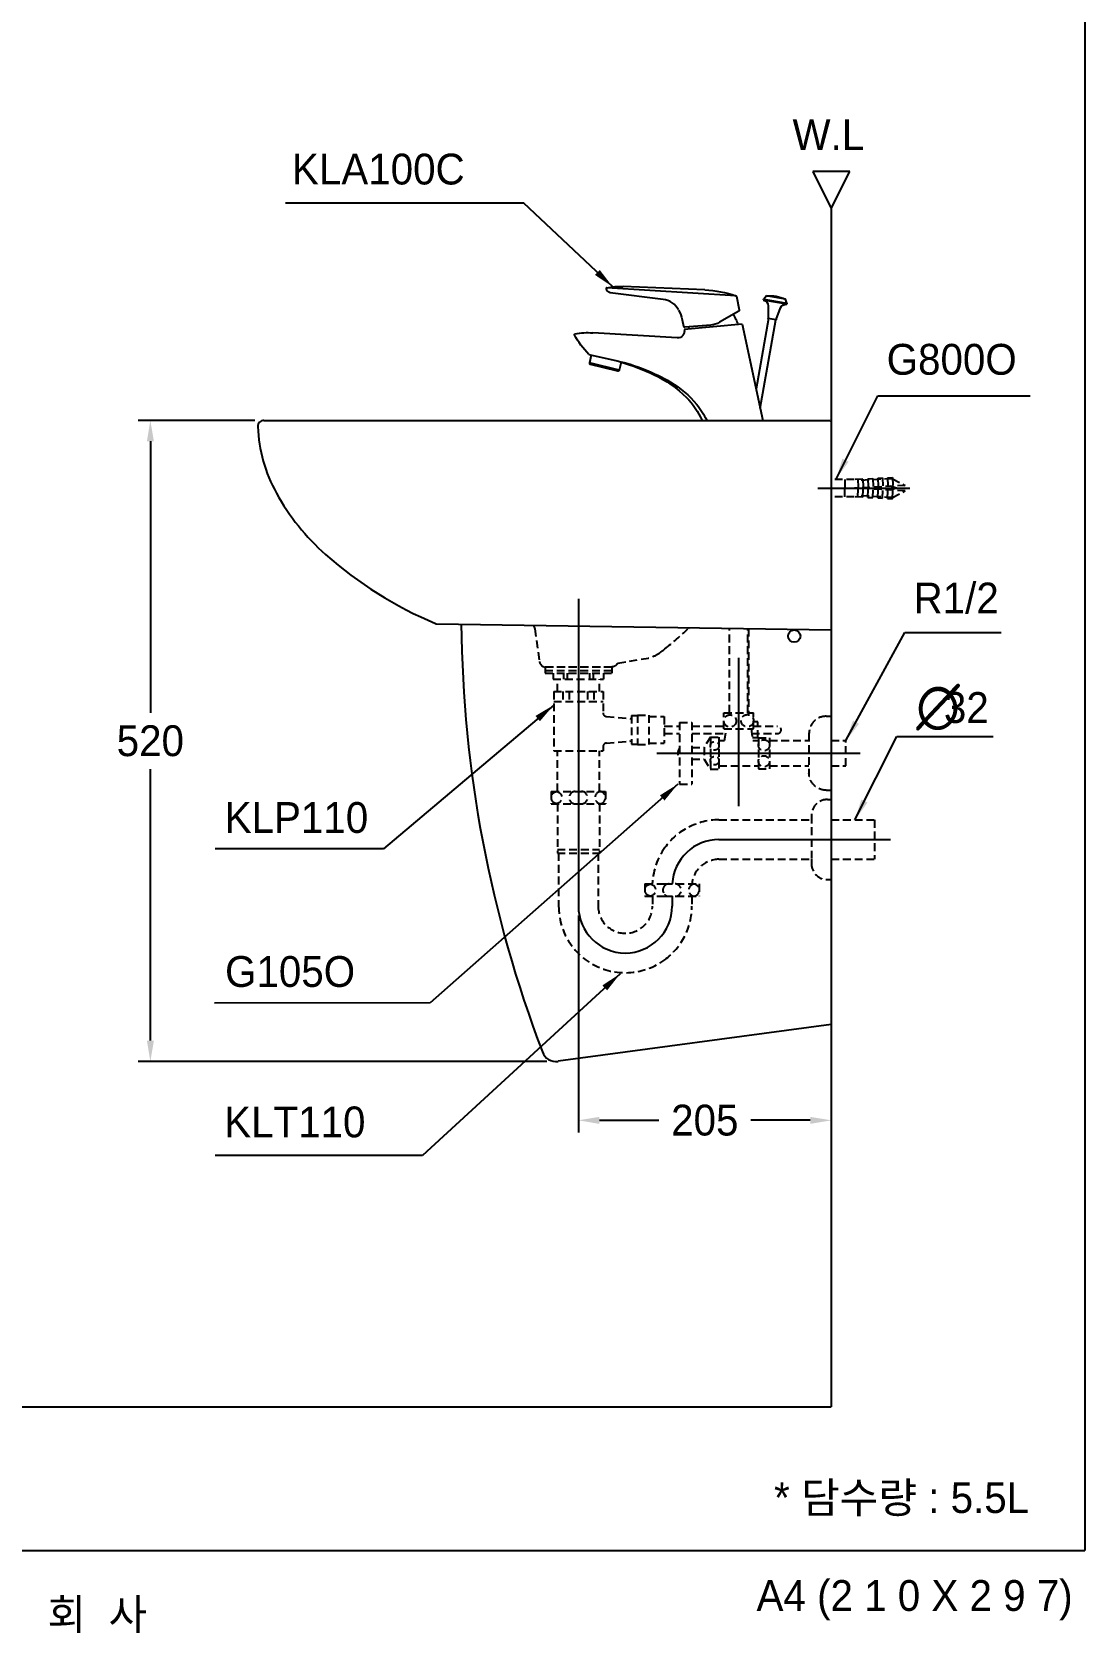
# Model space of a CAD drawing. Header units: millimetres. Extents: x 0 to 5799, y -67 to 2530.
# Drawn here: x 4945 to 5799, y -67 to 1232 of the extents above; entities that cross this region are included whole.
import ezdxf
from ezdxf.enums import TextEntityAlignment as Align
from ezdxf.lldxf.tags import DXFTag

# ---------------------------------------------------------------- set-up
doc = ezdxf.new("R2010")
doc.units = ezdxf.units.MM
doc.linetypes.add('DASHED2', pattern=[9.525, 6.35, -3.175])
for name, color, linetype in [('TEXT', 7, 'Continuous'), ('내부선 및 부속', 4, 'Continuous'), ('도각라인', 7, 'Continuous'), ('외형선', 3, 'Continuous'), ('점선', 6, 'DASHED2'), ('중심선', 1, 'DASHED'), ('치수선', 7, 'Continuous')]:
    doc.layers.add(name, color=color, linetype=linetype)
doc.styles.add('____', font='')
doc.styles.add('타이틀', font='H2GTRM.TTF', dxfattribs={"height": 25})
doc.styles.get('____').set_extended_font_data('굴림')
tags = doc.linetypes.add('DASHDOT', pattern=[70, 31, -13, 13, -13]).pattern_tags.tags
tags[10:11] = [DXFTag(74, 4), DXFTag(75, 0), DXFTag(340, '0'), DXFTag(46, 0.0), DXFTag(50, 0.0), DXFTag(44, 0.0), DXFTag(45, 0.0)]
tags[8:9] = [DXFTag(74, 4), DXFTag(75, 0), DXFTag(340, '0'), DXFTag(46, 0.0), DXFTag(50, 0.0), DXFTag(44, 0.0), DXFTag(45, 0.0)]
tags[6:7] = [DXFTag(74, 4), DXFTag(75, 0), DXFTag(340, '0'), DXFTag(46, 0.0), DXFTag(50, 0.0), DXFTag(44, 0.0), DXFTag(45, 0.0)]
tags[4:5] = [DXFTag(74, 4), DXFTag(75, 0), DXFTag(340, '0'), DXFTag(46, 0.0), DXFTag(50, 0.0), DXFTag(44, 0.0), DXFTag(45, 0.0)]
tags = doc.linetypes.add('DASHED', pattern=[25.72, 12.86, -12.86]).pattern_tags.tags
tags[6:7] = [DXFTag(74, 4), DXFTag(75, 0), DXFTag(340, '0'), DXFTag(46, 0.0), DXFTag(50, 0.0), DXFTag(44, 0.0), DXFTag(45, 0.0)]
tags[4:5] = [DXFTag(74, 4), DXFTag(75, 0), DXFTag(340, '0'), DXFTag(46, 0.0), DXFTag(50, 0.0), DXFTag(44, 0.0), DXFTag(45, 0.0)]
doc.dimstyles.new('MSADIM', dxfattribs={"dimtxt": 33, "dimasz": 17, "dimexe": 10, "dimexo": 7.5, "dimgap": 10, "dimtad": 0, "dimtih": 1, "dimtoh": 1, "dimdec": 0, "dimzin": 1, "dimdsep": 46, "dimtxsty": '____', "dimcen": 11.25, "dimadec": 0, "dimazin": 0, "dimtfac": 1, "dimtdec": 0, "dimtix": 1, "dimtmove": 0, "dimatfit": 3, "dimfxl": 0, "dimtolj": 1, "dimtzin": 1, "dimarcsym": 0})

# ---------------------------------------------------------------- blocks, each defined once
blk = doc.blocks.new('*D37')
at = {"layer": '치수선', "color": 0, "linetype": 'Continuous', "lineweight": -2}
for p, q in [((5388.2, 515.1), (5388.2, 338.9)), ((5593.2, 356.5), (5593.2, 338.9)), ((5405.2, 348.9), (5453.4, 348.9)), ((5576.2, 348.9), (5528.1, 348.9))]:
    blk.add_line(p, q, dxfattribs=at)
at = {"layer": '치수선', "color": 0, "linetype": 'Continuous'}
for points in [[(5405.2, 351.7), (5405.2, 346), (5388.2, 348.9)], [(5576.2, 351.7), (5576.2, 346), (5593.2, 348.9)]]:
    blk.add_solid(points, dxfattribs=at)
at = {"layer": '치수선', "color": 0, "linetype": 'Continuous', "insert": (5490.7, 348.9), "char_height": 25, "attachment_point": 5, "style": '____'}
blk.add_mtext('\\A1;205', dxfattribs=at)
blk = doc.blocks.new('*D38')
at = {"layer": '치수선', "color": 0, "linetype": 'Continuous', "lineweight": -2}
for p, q in [((5125.7, 916.6), (5031.1, 916.6)), ((5041.1, 899.6), (5041.1, 679.5)), ((5041.1, 413.6), (5041.1, 633.8)), ((5362.7, 396.6), (5031.1, 396.6))]:
    blk.add_line(p, q, dxfattribs=at)
at = {"layer": '치수선', "color": 0, "linetype": 'Continuous'}
for points in [[(5038.3, 899.6), (5044, 899.6), (5041.1, 916.6)], [(5038.3, 413.6), (5044, 413.6), (5041.1, 396.6)]]:
    blk.add_solid(points, dxfattribs=at)
at = {"layer": '치수선', "color": 0, "linetype": 'Continuous', "insert": (5041.1, 656.6), "char_height": 25, "attachment_point": 5, "style": '____'}
blk.add_mtext('\\A1;520', dxfattribs=at)

msp = doc.modelspace()

# ---------------------------------------------------------------- linework, layer by layer
at = {"layer": '내부선 및 부속', "linetype": 'Continuous'}
for p, q in [((5410.8, 1023.6), (5411, 1022.6)), ((5410.8, 1023.5), (5411, 1022.6)), ((5515.8, 1017.7), (5411.3, 1024.1)), ((5456.9, 1014.6), (5413.9, 1020)), ((5490.7, 1022.4), (5424.5, 1025.2)), ((5516.3, 1017.3), (5518.6, 1006.3)), ((5538.4, 1014), (5538.6, 1015)), ((5557.1, 1010.7), (5538.4, 1014)), ((5540.7, 1017.5), (5538.6, 1015)), ((5538.6, 1015), (5557.3, 1011.7)), ((5556.1, 1014.8), (5540.7, 1017.5)), ((5557.3, 1011.7), (5556.1, 1014.8)), ((5518.2, 1005.2), (5502.6, 996.1)), ((5542.1, 1009.6), (5542.1, 999.5)), ((5548.7, 998.4), (5552.1, 1007.8)), ((5557.3, 1011.7), (5557.1, 1010.7)), ((5468.4, 983.4), (5399.8, 987.6)), ((5472.4, 998.1), (5473.5, 992.9)), ((5521.1, 994.6), (5474, 990.4)), ((5495.5, 993.9), (5474.5, 992.1)), ((5477.8, 992.4), (5477.6, 990.8)), ((5521.1, 994.6), (5537.7, 916.6)), ((5542.4, 999.1), (5532.3, 942.1)), ((5535.6, 926.4), (5548.3, 998)), ((5542.1, 999.5), (5548.7, 998.4)), ((5548.3, 998), (5542.4, 999.1)), ((5396.7, 970), (5419.7, 964.8)), ((5398.6, 969.6), (5397.1, 963.2)), ((5421.4, 957.4), (5397.1, 963.2)), ((5420.2, 956.6), (5397.9, 962)), ((5422.9, 963.7), (5421.4, 957.4))]:
    msp.add_line(p, q, dxfattribs=at)
at = {"layer": '내부선 및 부속', "linetype": 'Continuous', "flags": 128}
for points in [[(5413.9, 1020, -0.169046), (5411, 1022.6)], [(5411.1, 1024.1, -0.060898), (5424.5, 1025.2)], [(5490.7, 1022.4, -0.071682), (5516, 1017.7)], [(5515.8, 1017.7, -0.337043), (5516.3, 1017.3)], [(5538.4, 1014, -0.361169), (5542.1, 1009.6)], [(5540.7, 1017.5, -0.142794), (5556.1, 1014.8)], [(5469.5, 1006.1, -0.070886), (5472.4, 998.1)], [(5513.7, 1002.6, -0.082698), (5517.5, 994.2)], [(5518.6, 1006.3, -0.323464), (5518.2, 1005.2)], [(5552.1, 1007.8, -0.361169), (5557.1, 1010.7)], [(5385.3, 986.7, -0.046958), (5392.7, 987.7)], [(5392.7, 987.7, -0.025335), (5399.8, 987.6)], [(5474, 990.4, -0.51857), (5468.4, 983.4)], [(5474.5, 992.1, -0.378336), (5473.5, 992.9)], [(5502.6, 996.1, -0.111261), (5495.5, 993.9)], [(5542.4, 999.1, -0.337834), (5542.1, 999.5)], [(5548.7, 998.4, -0.337834), (5548.2, 998)], [(5385, 986, -0.495636), (5385.3, 986.7)], [(5396.7, 970, -0.069061), (5385, 986)], [(5419.7, 964.8, -0.07809), (5462.9, 947.6)], [(5422.9, 963.7, -0.040931), (5449.7, 953.6)], [(5421.4, 957.4, -0.414214), (5420.2, 956.6)], [(5449.7, 953.6, -0.084528), (5475.8, 935.2)], [(5462.9, 947.6, -0.085415), (5484.1, 929.6)], [(5475.8, 935.2, -0.094585), (5488.5, 916.6, -0.094585)], [(5484.1, 929.6, -0.066081), (5492.3, 916.6, -0.066081)], [(5477.8, 748.5, -0.059458), (5477.1, 747.5)]]:
    msp.add_lwpolyline(points, format="xyb", dxfattribs=at)
at = {"layer": '내부선 및 부속', "linetype": 'Continuous'}
for centre, radius, start, end in [((5411.2, 1023.6), 0.5, 86.4858, 191.9893), ((5454.9, 998.3), 16.5, 28.2146, 82.9494), ((5398.1, 962.9), 1, 166.6114, 256.6114)]:
    msp.add_arc(centre, radius, start, end, dxfattribs=at)
at = {"layer": '도각라인', "color": 7}
for p in [(5799, 2530), (3999, 0)]:
    msp.add_line(p, (5799, 0), dxfattribs=at)
at = {"layer": '외형선', "linetype": 'Continuous'}
for p, q in [((5608.2, 1118.5), (5578.2, 1118.5)), ((5578.2, 1118.5), (5593.2, 1088.5)), ((5593.2, 1088.5), (5608.2, 1118.5)), ((5593.2, 1088.5), (5593.2, 116.6)), ((5133.2, 916.6), (5591.2, 916.6)), ((5273.2, 751.6), (5593.2, 746.6)), ((5593.2, 426.6), (5371.8, 396.8)), ((4123.3, 116.6), (5593.2, 116.6))]:
    msp.add_line(p, q, dxfattribs=at)
at = {"layer": '외형선', "linetype": 'Continuous', "flags": 128}
msp.add_lwpolyline([(5591.2, 916.6, -0.414214), (5593.2, 914.6)], format="xyb", dxfattribs=at)
at = {"layer": '외형선', "linetype": 'Continuous'}
msp.add_circle((5563.2, 741.6), 5, dxfattribs=at)
for centre, radius, start, end in [((5133.2, 911.6), 5, 90, 182.1108), ((5248.2, 915.9), 120, 182.1108, 209.1013), ((5309.3, 949.9), 190, 209.1013, 228.4095), ((5395.6, 1047.2), 320, 228.4095, 247.3661), ((5273.2, 753.6), 2, 247.3661, 270), ((6293.2, 761.2), 1000, 180.5478, 200.9065), ((5370.2, 408.6), 12, 200.9065, 277.6894)]:
    msp.add_arc(centre, radius, start, end, dxfattribs=at)
at = {"layer": '점선'}
for p, q in [((5638.8, 870.1), (5642.8, 870.3)), ((5638.8, 870.1), (5639.2, 863.1)), ((5642.8, 870.3), (5643.2, 863.3)), ((5611.9, 868.6), (5593.2, 868.6)), ((5604.2, 868.6), (5604.2, 861.6)), ((5604.2, 854.6), (5604.2, 861.6)), ((5618.9, 869), (5611.9, 868.6)), ((5653.2, 863.8), (5612.1, 861.6)), ((5653.2, 859.5), (5612.1, 861.6)), ((5642.9, 869.3), (5614.9, 867.8)), ((5614.9, 868.8), (5615.2, 861.8)), ((5614.9, 854.5), (5615.2, 861.5)), ((5618.9, 869), (5619.2, 862)), ((5618.9, 854.3), (5619.2, 861.3)), ((5622.9, 869.2), (5626.9, 869.4)), ((5622.9, 869.2), (5623.2, 862.2)), ((5622.9, 854.1), (5623.2, 861.1)), ((5626.9, 869.4), (5627.2, 862.4)), ((5626.9, 853.9), (5627.2, 860.9)), ((5630.9, 869.6), (5634.8, 869.9)), ((5630.9, 869.6), (5631.2, 862.7)), ((5630.9, 853.7), (5631.2, 860.6)), ((5634.8, 869.9), (5635.2, 862.9)), ((5634.8, 853.4), (5635.2, 860.4)), ((5638.8, 853.2), (5639.2, 860.2)), ((5646.2, 861.6), (5641.2, 863.2)), ((5646.2, 861.6), (5641.2, 860.1)), ((5642.8, 853), (5643.2, 860)), ((5642.9, 869.3), (5653.2, 863.8)), ((5642.9, 854), (5653.2, 859.5)), ((5611.9, 854.6), (5593.2, 854.6)), ((5618.9, 854.3), (5611.9, 854.6)), ((5642.9, 854), (5614.9, 855.5)), ((5622.9, 854.1), (5626.9, 853.9)), ((5630.9, 853.7), (5634.8, 853.4)), ((5638.8, 853.2), (5642.8, 853)), ((5352.8, 747.5), (5356.6, 720.9)), ((5510.7, 679.4), (5510.7, 747.9)), ((5525.7, 679.4), (5525.7, 747.7)), ((5526.2, 747.7), (5526.2, 679.4)), ((5361.2, 716.6), (5415.2, 716.6)), ((5361.2, 716.6), (5361.2, 711.6)), ((5361.6, 716.6), (5415.3, 716.6)), ((5415.2, 716.6), (5415.2, 711.6)), ((5420.3, 719.6), (5445, 723.8)), ((5361.2, 713.6), (5415.2, 713.6)), ((5361.2, 711.6), (5415.2, 711.6)), ((5367.7, 711.6), (5367.7, 706.6)), ((5367.7, 706.6), (5408.7, 706.6)), ((5371.2, 696.6), (5371.2, 706.6)), ((5376.2, 711.6), (5376.2, 706.6)), ((5379.2, 711.6), (5379.2, 706.6)), ((5397.2, 711.6), (5397.2, 706.6)), ((5400.2, 711.6), (5400.2, 706.6)), ((5405.2, 696.6), (5405.2, 706.6)), ((5408.7, 711.6), (5408.7, 706.6)), ((5368.2, 696.6), (5368.2, 648.6)), ((5368.2, 696.6), (5408.2, 696.6)), ((5368.2, 688.6), (5408.2, 688.6)), ((5375.7, 696.6), (5375.7, 688.6)), ((5380.7, 696.6), (5380.7, 688.6)), ((5395.7, 696.6), (5395.7, 688.6)), ((5400.7, 696.6), (5400.7, 688.6)), ((5408.2, 696.6), (5408.2, 679.4)), ((5411, 676.4), (5431.2, 674.6)), ((5431.2, 677.1), (5431.2, 654.1)), ((5431.2, 677.1), (5436.2, 677.1)), ((5436.2, 677.6), (5436.2, 653.6)), ((5436.2, 677.6), (5445.2, 677.6)), ((5445.2, 677.6), (5445.2, 653.6)), ((5445.2, 676.4), (5457.7, 676.4)), ((5457.7, 676.4), (5457.7, 654.9)), ((5506.2, 679.4), (5530.2, 679.4)), ((5506.2, 666.4), (5506.2, 679.4)), ((5530.2, 666.4), (5530.2, 679.4)), ((5589.2, 676.6), (5593.2, 676.6)), ((5457.7, 668.6), (5458.2, 668.6)), ((5457.7, 662.6), (5458.2, 662.6)), ((5458.2, 668.6), (5470.2, 668.6)), ((5458.2, 662.6), (5470.2, 662.6)), ((5470.2, 671.6), (5470.2, 621.6)), ((5470.2, 671.6), (5480.2, 671.6)), ((5480.2, 671.6), (5480.2, 621.6)), ((5480.2, 668.6), (5506.2, 668.6)), ((5480.2, 662.6), (5507.7, 662.6)), ((5506.2, 666.4), (5530.2, 666.4)), ((5506.7, 656.9), (5508.2, 666.4)), ((5528.2, 666.4), (5529.7, 656.9)), ((5528.8, 662.6), (5549.7, 662.6)), ((5533.7, 672.1), (5530.2, 672.1)), ((5530.2, 668.6), (5549.7, 668.6)), ((5533.7, 659.1), (5533.7, 672.1)), ((5575.2, 662.6), (5575.2, 630.6)), ((5408.2, 651.9), (5408.2, 648.6)), ((5411, 654.9), (5431.2, 656.6)), ((5431.2, 654.1), (5436.2, 654.1)), ((5436.2, 653.6), (5445.2, 653.6)), ((5445.2, 654.9), (5457.7, 654.9)), ((5480.2, 651.4), (5490.2, 651.4)), ((5495.2, 659.6), (5490.2, 651.4)), ((5490.2, 651.4), (5490.2, 641.9)), ((5495.2, 659.6), (5502.2, 659.6)), ((5495.2, 659.6), (5495.2, 633.6)), ((5502.2, 659.6), (5502.2, 633.6)), ((5502.2, 656.9), (5506.7, 656.9)), ((5533.7, 659.1), (5529.4, 659.1)), ((5529.7, 656.9), (5534.2, 656.9)), ((5534.2, 659.1), (5534.2, 634.1)), ((5534.2, 659.1), (5543.2, 659.1)), ((5543.2, 659.1), (5543.2, 634.1)), ((5543.2, 656.9), (5575.2, 656.9)), ((5593.2, 656.9), (5605.2, 656.9)), ((5605.2, 636.4), (5605.2, 656.9)), ((5368.2, 648.6), (5408.2, 648.6)), ((5371.2, 615.6), (5371.2, 648.6)), ((5405.2, 615.6), (5405.2, 648.6)), ((5480.2, 641.9), (5490.2, 641.9)), ((5490.2, 641.9), (5495.2, 633.6)), ((5502.2, 636.4), (5534.2, 636.4)), ((5543.2, 636.4), (5575.2, 636.4)), ((5593.2, 636.4), (5605.2, 636.4)), ((5495.2, 633.6), (5502.2, 633.6)), ((5534.2, 634.1), (5543.2, 634.1)), ((5366.2, 615.6), (5410.2, 615.6)), ((5366.2, 615.6), (5366.2, 605.6)), ((5410.2, 615.6), (5410.2, 605.6)), ((5470.2, 621.6), (5480.2, 621.6)), ((5589.2, 616.6), (5593.2, 616.6)), ((5366.2, 605.6), (5410.2, 605.6)), ((5371.2, 605.6), (5371.2, 565.6)), ((5405.2, 605.6), (5405.2, 565.6)), ((5590.2, 609.1), (5593.2, 609.1)), ((5502.2, 592.6), (5577.2, 592.6)), ((5577.2, 596.1), (5577.2, 560.6)), ((5593.2, 592.6), (5628.2, 592.6)), ((5628.2, 592.6), (5628.2, 560.6)), ((5371.2, 568.6), (5405.2, 568.6)), ((5371.2, 565.6), (5405.2, 565.6)), ((5372.2, 565.6), (5372.2, 522.6)), ((5404.2, 565.6), (5404.2, 522.6)), ((5502.2, 560.6), (5577.2, 560.6)), ((5577.2, 560.6), (5577.2, 557.1)), ((5593.2, 560.6), (5628.2, 560.6)), ((5442.2, 540.6), (5442.2, 530.6)), ((5442.2, 540.6), (5458.2, 540.6)), ((5448.2, 540.6), (5448.2, 541.8)), ((5458.2, 540.6), (5486.2, 540.6)), ((5486.2, 540.6), (5486.2, 530.6)), ((5590.2, 544.1), (5593.2, 544.1)), ((5442.2, 530.6), (5458.2, 530.6)), ((5448.2, 530.6), (5448.2, 522.6)), ((5458.2, 530.6), (5486.2, 530.6)), ((5480.2, 530.6), (5480.2, 522.6))]:
    msp.add_line(p, q, dxfattribs=at)
at = {"layer": '점선', "flags": 128}
for points in [[(5351.3, 750.4, -0.168588), (5352.8, 747.5)], [(5453.8, 727.7, -0.121997), (5445, 723.8)], [(5419.6, 719.1, -0.267949), (5415.3, 716.6)], [(5419.6, 719.1, -0.267949), (5420.5, 719.6)], [(5589.2, 616.6, -0.414214), (5575.2, 630.6)], [(5370.5, 605.7, -0.859727), (5370.5, 615.6)], [(5370.5, 615.6, -0.859727), (5370.5, 605.7)], [(5446.5, 530.7, -0.859727), (5446.5, 540.6)], [(5446.5, 540.6, -0.859727), (5446.5, 530.7)]]:
    msp.add_lwpolyline(points, format="xyb", dxfattribs=at)
at = {"layer": '점선'}
for centre, radius in [((5511.2, 672.8), 5), ((5525.2, 673), 5), ((5498.7, 652.6), 3.5), ((5538.7, 653.1), 4.5), ((5498.7, 640.6), 3.5), ((5538.7, 640.1), 4.5)]:
    msp.add_circle(centre, radius, dxfattribs=at)
for centre, radius, start, end in [((5271.1, 965.7), 300, 308.5887, 313.3542), ((5271.1, 965.7), 300, 307.502, 308.5887), ((5361.6, 721.6), 5, 188.1301, 270), ((5411.2, 679.4), 3, 180, 265.0303), ((5589.2, 662.6), 14, 90, 180), ((5549.7, 665.6), 3, 270, 90), ((5411.2, 651.9), 3, 94.9697, 180), ((5476.7, 646.6), 7.84, 144.9654, 215.0346), ((5385.7, 610.6), 5, 90, 270), ((5390.7, 610.6), 5, 270, 90), ((5406.7, 610.6), 5, 98.6269, 261.3731), ((5405.2, 610.6), 5, 278.6269, 81.3731), ((5590.2, 596.1), 13, 90, 180), ((5502.2, 538.6), 54, 90, 144.4027), ((5502.2, 538.6), 54, 144.4027, 176.6714), ((5502.2, 538.6), 22, 90, 174.7841), ((5590.2, 557.1), 13, 180, 270), ((5461.7, 535.6), 5, 134.427, 225.573), ((5461.7, 535.6), 5, 90, 134.427), ((5466.7, 535.6), 5, 270, 90), ((5482.7, 535.6), 5, 98.6269, 261.3731), ((5481.2, 535.6), 5, 278.6269, 81.3731), ((5426.2, 522.6), 54, 180, 306.3412), ((5426.2, 522.6), 22, 180, 0), ((5461.7, 535.6), 5, 225.573, 270), ((5426.2, 522.6), 54, 306.3412, 0)]:
    msp.add_arc(centre, radius, start, end, dxfattribs=at)
at = {"layer": '중심선', "linetype": 'DASHDOT'}
for p, q in [((5582.3, 861.6), (5657, 861.6)), ((5388.2, 771.8), (5388.2, 522.6)), ((5518.2, 603.6), (5518.2, 723.9)), ((5451.8, 646.6), (5616.8, 646.6)), ((5502.2, 576.6), (5641.3, 576.6)), ((5464.2, 530.6), (5464.2, 522.6))]:
    msp.add_line(p, q, dxfattribs=at)
for centre, start, end in [((5502.2, 538.6), 90, 176.6714), ((5426.2, 522.6), 180.0004, 0)]:
    msp.add_arc(centre, 38, start, end, dxfattribs=at)

# ---------------------------------------------------------------- texts
at = {"layer": 'TEXT', "style": '타이틀'}
msp.add_text('W.L', height=25, dxfattribs=at).set_placement((5590.9, 1148.3), align=Align.MIDDLE)
for s, p in [('* 담수량 : 5.5L', (5650.3, 42.9)), ('계  림  주  식  회  사', (4899, -51.7))]:
    msp.add_text(s, height=25, dxfattribs=at).set_placement(p, align=Align.MIDDLE_CENTER)
msp.add_text('A4 (2 1 0 X 2 9 7)', height=25, dxfattribs=at).set_placement((5789, -36.5), align=Align.MIDDLE_RIGHT)
at = {"layer": 'TEXT', "char_height": 25, "width": 380.447, "attachment_point": 1, "line_spacing_factor": 0.963855, "style": '타이틀'}
for s, insert in [('\\A1;KLA100C', (5156, 1132.9)), ('\\A1;G800O', (5638.2, 978.6)), ('\\A1;KLP110', (5101.4, 607)), ('\\A1;G105O', (5101.7, 482.1)), ('\\A1;KLT110', (5101, 360.1))]:
    msp.add_mtext(s, dxfattribs=dict(at, insert=insert))
at = {"layer": '치수선'}
for s, height, style, p in [('∅', 35, '____', (5662.1, 667.3)), ('32', 25, '타이틀', (5684.6, 671.2))]:
    msp.add_text(s, height=height, dxfattribs=dict(at, style=style)).set_placement(p)
at = {"layer": '치수선', "linetype": 'Continuous', "insert": (5660, 785), "char_height": 25, "width": 380.447, "attachment_point": 1, "line_spacing_factor": 0.963855, "style": '타이틀'}
msp.add_mtext('\\A1;R1/2', dxfattribs=at)

# ---------------------------------------------------------------- dimensions: what is measured, and where the dimension line sits
at = {"layer": '치수선', "linetype": 'Continuous'}
dim = msp.add_linear_dim(base=(5041.1, 916.6), p1=(5370.2, 396.6), p2=(5133.2, 916.6), angle=90, dimstyle='MSADIM', override={"dimtxt": 25}, dxfattribs=at)
dim.commit()
dim.dimension.update_dxf_attribs({"geometry": '*D38', "text_midpoint": (5041.1, 656.6)})
dim = msp.add_linear_dim(base=(5593.2, 348.9), p1=(5388.2, 522.6), p2=(5593.2, 364), dimstyle='MSADIM', override={"dimtxt": 25}, dxfattribs=at)
dim.commit()
dim.dimension.update_dxf_attribs({"geometry": '*D37', "text_midpoint": (5490.7, 348.9)})

# ---------------------------------------------------------------- leaders
for points in [[(5416, 1024.9), (5344, 1092.7), (5150.6, 1092.7)], [(5597.2, 869), (5630.9, 936.6), (5754.6, 936.6)], [(5605.2, 656.9), (5652.9, 744.5), (5731, 744.5)], [(5368.2, 685.7), (5230.2, 569), (5093.8, 569)], [(5612.5, 592.6), (5646.3, 660.2), (5724.5, 660.2)], [(5468.9, 621.6), (5268, 444.1), (5093, 444)], [(5422.1, 467.8), (5261.7, 320.5), (5093.7, 320.5)]]:
    msp.add_leader(points, dimstyle='MSADIM', override={"dimtxt": 25}, dxfattribs=at)

doc.saveas('drawing.dxf')
